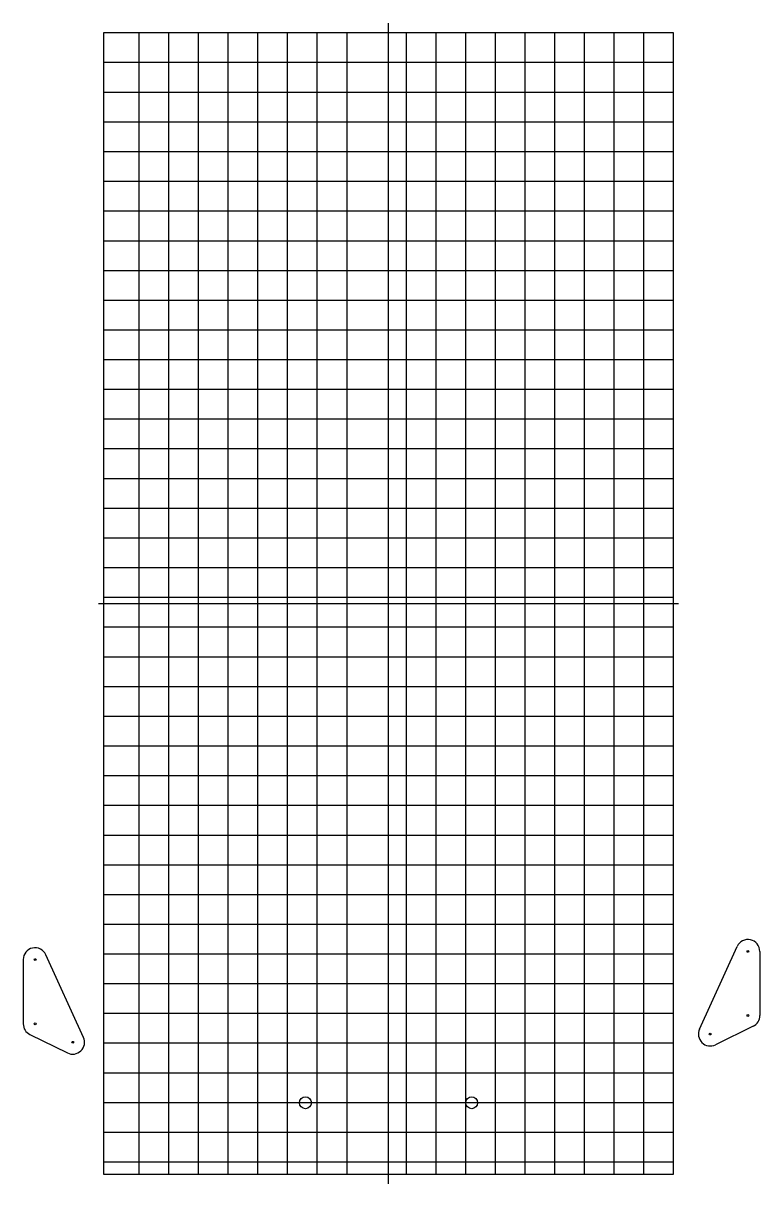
# Model space of a CAD drawing. Header units: millimetres. Extents: x -86 to 702, y -10 to 1230.
import ezdxf

# ---------------------------------------------------------------- set-up
doc = ezdxf.new("R2010")
doc.units = ezdxf.units.MM
doc.layers.add('CAD', color=7, linetype='Continuous')

msp = doc.modelspace()

# ---------------------------------------------------------------- linework, layer by layer
at = {"layer": 'CAD', "linetype": 'Continuous'}
for p, q in [((304.8, -10.4), (304.8, 1229.6)), ((609.6, 1219.2), (0, 1219.2)), ((0, 1219.2), (0, 0)), ((38.1, 0), (38.1, 1219.2)), ((69.9, 0), (69.9, 1219.2)), ((101.6, 0), (101.6, 1219.2)), ((133.3, 0), (133.3, 1219.2)), ((165.1, 0), (165.1, 1219.2)), ((196.8, 0), (196.8, 1219.2)), ((228.6, 0), (228.6, 1219.2)), ((260.4, 0), (260.4, 1219.2)), ((323.9, 0), (323.9, 1219.2)), ((355.6, 0), (355.6, 1219.2)), ((387.4, 0), (387.4, 1219.2)), ((419.1, 0), (419.1, 1219.2)), ((450.9, 0), (450.9, 1219.2)), ((482.6, 0), (482.6, 1219.2)), ((514.4, 0), (514.4, 1219.2)), ((546.1, 0), (546.1, 1219.2)), ((577.9, 0), (577.9, 1219.2)), ((609.6, 0), (609.6, 1219.2)), ((609.6, 1187.5), (0, 1187.5)), ((609.6, 1155.7), (0, 1155.7)), ((609.6, 1124), (0, 1124)), ((609.6, 1092.2), (0, 1092.2)), ((609.6, 1060.5), (0, 1060.5)), ((609.6, 1028.7), (0, 1028.7)), ((609.6, 996.9), (0, 996.9)), ((609.6, 965.2), (0, 965.2)), ((609.6, 933.4), (0, 933.4)), ((609.6, 901.7), (0, 901.7)), ((609.6, 869.9), (0, 869.9)), ((609.6, 838.2), (0, 838.2)), ((609.6, 806.4), (0, 806.4)), ((609.6, 774.7), (0, 774.7)), ((609.6, 742.9), (0, 742.9)), ((609.6, 711.2), (0, 711.2)), ((609.6, 679.4), (0, 679.4)), ((609.6, 647.7), (0, 647.7)), ((-5.2, 609.6), (614.8, 609.6)), ((609.6, 615.9), (0, 615.9)), ((609.6, 584.2), (0, 584.2)), ((609.6, 552.4), (0, 552.4)), ((609.6, 520.7), (0, 520.7)), ((609.6, 488.9), (0, 488.9)), ((609.6, 457.2), (0, 457.2)), ((609.6, 425.4), (0, 425.4)), ((609.6, 393.7), (0, 393.7)), ((609.6, 361.9), (0, 361.9)), ((609.6, 330.2), (0, 330.2)), ((609.6, 298.4), (0, 298.4)), ((609.6, 266.7), (0, 266.7)), ((637.3, 154.9), (677.5, 243.2)), ((701.8, 237.9), (701.8, 169.3)), ((-85.8, 229.1), (-85.8, 160.5)), ((-21.3, 146), (-61.6, 234.3)), ((609.6, 234.9), (0, 234.9)), ((609.6, 203.2), (0, 203.2)), ((609.6, 171.4), (0, 171.4)), ((-78.7, 149.1), (-38.5, 129.4)), ((694.7, 157.9), (654.4, 138.2)), ((609.6, 139.7), (0, 139.7)), ((609.6, 107.9), (0, 107.9)), ((609.6, 76.2), (0, 76.2)), ((609.6, 44.4), (0, 44.4)), ((609.6, 12.7), (0, 12.7)), ((0, 0), (609.6, 0))]:
    msp.add_line(p, q, dxfattribs=at)
for centre, radius in [((689.1, 237.9), 1), ((-73.1, 229.1), 1), ((-73.1, 160.5), 1), ((689.1, 169.3), 1), ((648.8, 149.6), 1), ((-32.9, 140.8), 1), ((215.9, 76.2), 6.35), ((393.7, 76.2), 6.35)]:
    msp.add_circle(centre, radius, dxfattribs=at)
for centre, start, end in [((689.1, 237.9), 0, 155.5), ((-73.1, 229.1), 24.5, 180), ((689.1, 169.3), 296.1177, 0), ((-73.1, 160.5), 180, 243.8823), ((648.8, 149.6), 155.5, 296.1177), ((-32.9, 140.8), 243.8823, 24.5)]:
    msp.add_arc(centre, 12.7, start, end, dxfattribs=at)

doc.saveas('drawing.dxf')
